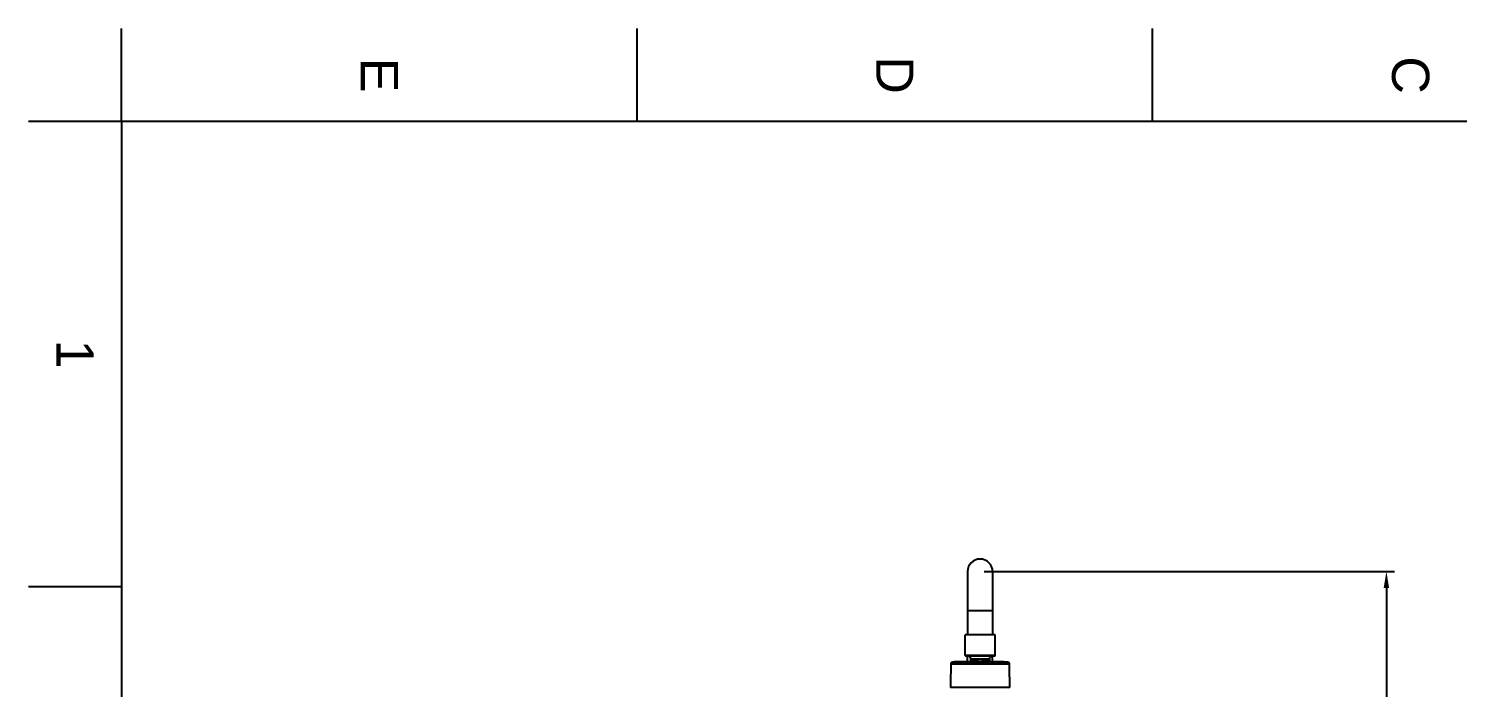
# Model space of a CAD drawing. Header units: millimetres. Extents: x 687 to 1107, y -116 to 478.
# Drawn here: x 686.8 to 904, y 378.2 to 478.4 of the extents above; entities that cross this region are included whole.
import ezdxf

# ---------------------------------------------------------------- set-up
doc = ezdxf.new("R2010")
doc.units = ezdxf.units.MM
doc.header["$LTSCALE"] = 0.1
doc.layers.add('DIM', color=3, linetype='Continuous')
doc.styles.get("Standard").update_dxf_attribs({"font": 'arial.ttf'})
doc.dimstyles.new('ISO-25', dxfattribs={"dimtxt": 2.5, "dimasz": 2.5, "dimexe": 1.25, "dimexo": 0.625, "dimtad": 1, "dimlfac": 5, "dimtxsty": 'Standard', "dimcen": 2.5, "dimadec": 0, "dimazin": 0, "dimtfac": 1, "dimtmove": 0, "dimatfit": 3, "dimfxl": 0, "dimarcsym": 0})

# ---------------------------------------------------------------- blocks, each defined once
blk = doc.blocks.new('*D67')
at = {"layer": 'Defpoints', "color": 0}
for p in [(831.43, 395.82), (883.9, -59.54), (893.17, -59.54)]:
    blk.add_point(p, dxfattribs=at)
at = {"layer": 'DIM', "color": 0, "lineweight": -2}
for p, q in [((832.05, 395.82), (894.42, 395.82)), ((893.17, 393.32), (893.17, -57.04)), ((884.52, -59.54), (894.42, -59.54))]:
    blk.add_line(p, q, dxfattribs=at)
at = {"layer": 'DIM', "color": 0}
for points in [[(892.75, 393.32), (893.58, 393.32), (893.17, 395.82)], [(892.75, -57.04), (893.58, -57.04), (893.17, -59.54)]]:
    blk.add_solid(points, dxfattribs=at)
at = {"layer": 'DIM', "color": 0, "insert": (890.9, 168.14), "char_height": 2.5, "attachment_point": 5, "rotation": 90}
blk.add_mtext('(2280)', dxfattribs=at)

msp = doc.modelspace()

# ---------------------------------------------------------------- linework, layer by layer
for p, q in [((700.9504, 464.2227), (700.9504, 478.3641)), ((779.2938, 464.2227), (779.2938, 478.3641)), ((857.6372, 464.2227), (857.6372, 478.3641)), ((700.9504, 464.2227), (686.8089, 464.2227)), ((700.9504, 464.2227), (700.9504, -101.4339)), ((1092.6675, 464.2227), (700.9504, 464.2227)), ((829.5252, 395.8247), (829.5252, 386.2245)), ((833.3253, 395.8247), (833.3253, 386.2245)), ((700.9504, 393.5156), (686.8089, 393.5156)), ((833.3253, 389.8246), (829.5252, 389.8246)), ((833.7253, 386.2245), (829.1252, 386.2245)), ((829.1252, 383.1244), (829.1252, 386.2245)), ((833.7253, 383.1244), (833.7253, 386.2245)), ((829.1252, 383.1244), (833.7253, 383.1244)), ((829.2252, 383.0244), (833.6253, 383.0244)), ((829.5252, 382.1057), (829.5252, 383.0244)), ((832.8253, 382.4844), (830.0252, 382.4844)), ((830.0252, 382.4844), (830.0252, 382.4562)), ((830.0252, 382.4562), (832.8253, 382.4562)), ((832.8253, 382.4844), (832.8253, 382.4562)), ((833.3253, 382.1057), (833.3253, 383.0244)), ((826.9881, 381.8121), (835.8624, 381.8121)), ((827.1348, 381.9985), (835.7156, 381.9985)), ((827.4154, 382.0615), (827.4281, 382.0634)), ((830.9147, 382.1057), (827.9634, 382.1057)), ((830.9162, 382.1056), (830.9147, 382.1054)), ((830.9147, 382.1054), (830.9267, 382.1021)), ((830.9239, 382.1051), (830.9162, 382.1057)), ((830.936, 382.1037), (830.9239, 382.1051)), ((831.0669, 382.086), (830.9528, 382.1015)), ((831.7837, 382.0861), (831.8958, 382.1012)), ((831.9129, 382.1035), (831.9336, 382.1056)), ((831.9357, 382.1054), (831.9238, 382.1021)), ((834.887, 382.1057), (831.9314, 382.1057)), ((831.9336, 382.1056), (831.9343, 382.1057)), ((831.9343, 382.1056), (831.9357, 382.1054)), ((835.4221, 382.0634), (835.435, 382.0615)), ((835.9253, 378.2056), (826.9251, 378.2056))]:
    msp.add_line(p, q)
for centre, radius, start, end in [((831.4252, 395.8247), 1.9, 0, 180), ((829.2252, 383.1244), 0.1, 180, 270), ((829.4852, 382.4844), 0.54, 0, 90), ((829.4852, 382.4562), 0.54, 319.453144, 0), ((833.3653, 382.4844), 0.54, 90, 180), ((833.3653, 382.4562), 0.54, 180, 220.546856), ((833.6253, 383.1244), 0.1, 270, 0), ((947.4111, 377.9056), 120.4863, 178.141952, 179.857335), ((827.188, 381.8057), 0.2, 105.421637, 178.141727), ((827.9266, 379.1282), 2.9775, 99.88494, 105.421637), ((828.0778, 377.7061), 4.4054, 98.34176, 98.48045), ((828.0521, 377.8819), 4.2278, 96.647204, 98.34318), ((827.9658, 378.92), 3.1856, 90.040128, 92.70375), ((830.6808, 380.1063), 2.0136, 82.237366, 82.720031), ((832.1785, 380.0331), 2.0874, 97.310984, 97.784963), ((834.886, 378.9758), 3.1299, 87.273076, 89.987238), ((834.9239, 379.1282), 2.9775, 74.578363, 80.115169), ((835.6625, 381.8057), 0.2, 1.858273, 74.578363), ((715.4394, 377.9056), 120.4863, 0.142665, 1.858048)]:
    msp.add_arc(centre, radius, start, end)
for points, knots in [([(827.8156, 382.1021), (827.7922, 382.101), (827.7077, 382.0962), (827.6235, 382.0883), (827.5627, 382.0813)], [0, 0, 0, 0, 0.27703025, 1, 1, 1, 1]), ([(831.0663, 382.0813), (831.0503, 382.0831), (831.0209, 382.0867), (830.9813, 382.0924), (830.9539, 382.0969), (830.9367, 382.1001), (830.9298, 382.1015), (830.9267, 382.1021)], [0, 0, 0, 0, 0.343877, 0.62912838, 0.8494469, 0.9337213, 1, 1, 1, 1]), ([(831.0663, 382.0813), (831.092, 382.0783), (831.1468, 382.0728), (831.2335, 382.0665), (831.3275, 382.0624), (831.3922, 382.0615), (831.4252, 382.0615)], [0, 0, 0, 0, 0.21521876, 0.45980489, 0.72470413, 1, 1, 1, 1]), ([(831.4252, 382.062), (831.3923, 382.062), (831.3276, 382.0632), (831.2337, 382.0686), (831.1472, 382.0764), (831.0925, 382.0828), (831.0669, 382.086)], [0, 0, 0, 0, 0.27514157, 0.5399341, 0.78454831, 1, 1, 1, 1]), ([(831.9238, 382.1021), (831.9201, 382.1013), (831.9115, 382.0997), (831.897, 382.097), (831.8791, 382.0941), (831.8489, 382.0894), (831.8039, 382.0834), (831.7422, 382.0765), (831.6713, 382.0703), (831.5647, 382.0635), (831.4818, 382.0615), (831.4252, 382.0615)], [0, 0, 0, 0, 0.0225609, 0.0521401, 0.08847482, 0.13127749, 0.23497636, 0.3602682, 0.50361744, 0.66102707, 1, 1, 1, 1]), ([(831.7837, 382.0861), (831.7581, 382.0828), (831.7033, 382.0765), (831.6168, 382.0686), (831.5229, 382.0632), (831.4582, 382.062), (831.4252, 382.062)], [0, 0, 0, 0, 0.2154391, 0.4600676, 0.72486563, 1, 1, 1, 1]), ([(835.0349, 382.1021), (835.0797, 382.1), (835.1788, 382.0934), (835.2961, 382.0808), (835.3803, 382.0695), (835.4105, 382.0651), (835.4221, 382.0634)], [0, 0, 0, 0, 0.3459997, 0.76492818, 0.90904351, 1, 1, 1, 1])]:
    msp.add_open_spline(points, degree=3, knots=knots)
msp.add_point((700.9504, 393.5156))

# ---------------------------------------------------------------- texts
at = {"char_height": 5.6566, "attachment_point": 5, "rotation": 270}
for s, width, insert in [('D', 10, (818.4655, 471.2934)), ('C', 10, (896.8089, 471.2934)), ('E', 10, (740.1221, 471.2934)), ('1', 50, (693.8797, 428.8691))]:
    msp.add_mtext_dynamic_manual_height_columns(s, width=width, gutter_width=12.5, heights=[0], dxfattribs=dict(at, insert=insert))

# ---------------------------------------------------------------- dimensions: what is measured, and where the dimension line sits
at = {"layer": 'DIM'}
dim = msp.add_linear_dim(base=(893.1679, -59.5354), p1=(831.4252, 395.8247), p2=(883.897, -59.5354), angle=90, text='(2280)', dimstyle='ISO-25', dxfattribs=at)
dim.commit()
dim.dimension.update_dxf_attribs({"geometry": '*D67', "text_midpoint": (890.9041, 168.1447)})

doc.saveas('drawing.dxf')
